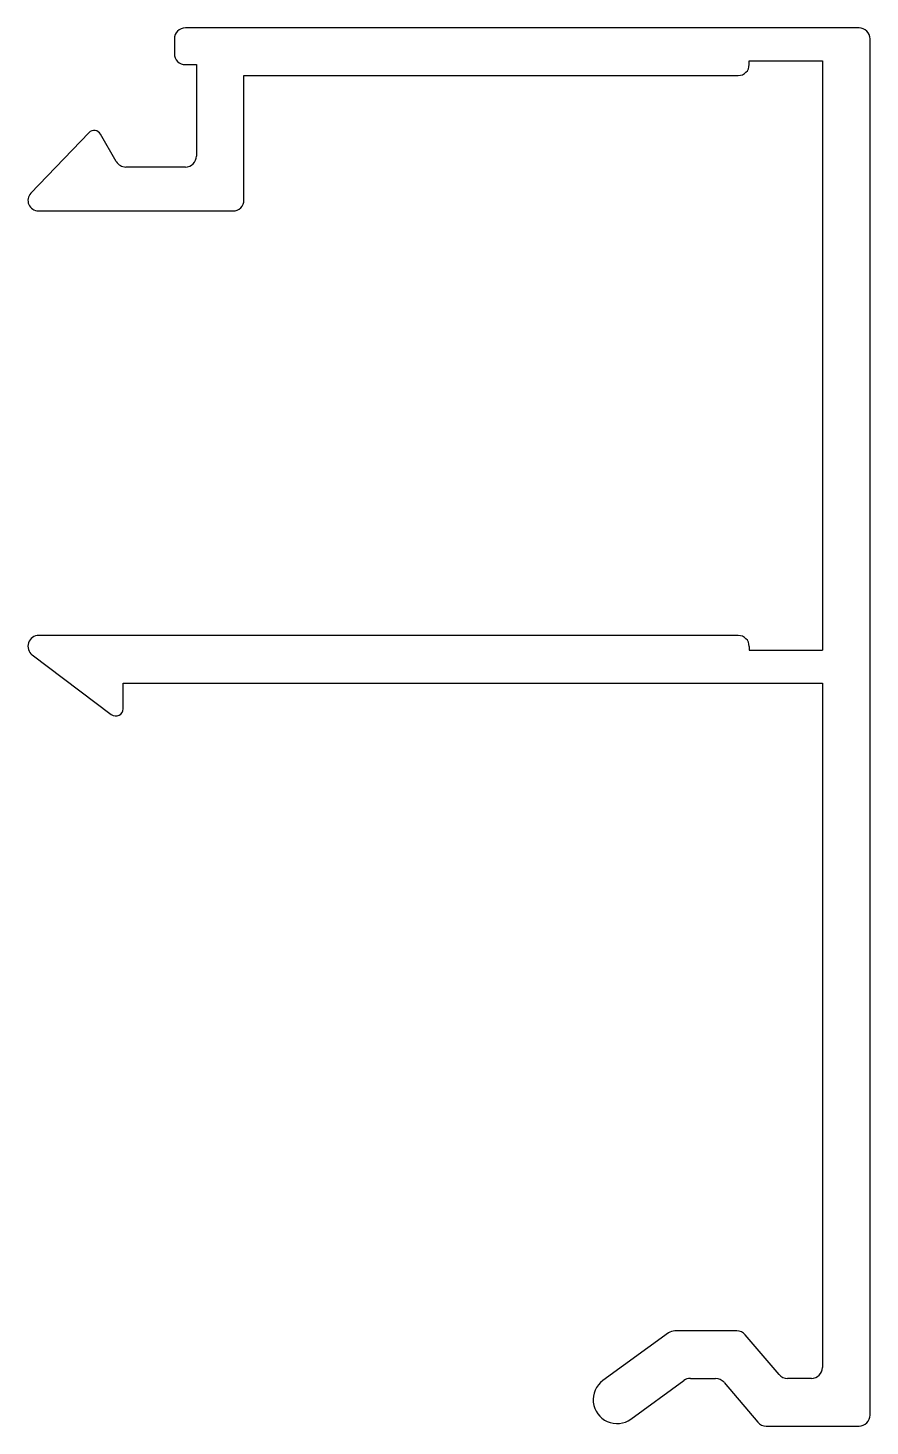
# Model space of a CAD drawing. Extents: x 342.7 to 365.7, y 863.5 to 901.7.
import ezdxf

# ---------------------------------------------------------------- set-up
doc = ezdxf.new("R2010")
doc.units = 0
doc.layers.add('OLCU', color=242, linetype='CONTINUOUS')

msp = doc.modelspace()

# ---------------------------------------------------------------- linework, layer by layer
at = {"layer": 'OLCU', "color": 0}
for p, q in [((365.354, 901.746), (346.954, 901.746)), ((346.654, 901.446), (346.654, 901.046)), ((365.654, 863.846), (365.654, 901.446)), ((362.354, 900.846), (364.354, 900.846)), ((362.354, 900.746), (362.354, 900.846)), ((364.354, 900.846), (364.354, 884.747)), ((346.954, 900.746), (347.254, 900.746)), ((347.254, 900.746), (347.254, 898.246)), ((348.554, 900.446), (362.054, 900.446)), ((348.554, 897.046), (348.554, 900.446)), ((344.317, 898.884), (342.733, 897.23)), ((345.067, 898.096), (344.637, 898.841)), ((346.954, 897.946), (345.327, 897.946)), ((342.94, 896.746), (348.254, 896.746)), ((362.054, 885.147), (342.953, 885.147)), ((362.354, 884.847), (362.354, 884.747)), ((362.354, 884.747), (364.354, 884.747)), ((342.768, 884.614), (344.93, 882.989)), ((345.254, 883.146), (345.254, 883.846)), ((345.254, 883.846), (364.354, 883.846)), ((364.354, 883.846), (364.354, 865.146)), ((360.148, 866.089), (358.36, 864.789)), ((362.015, 866.146), (360.324, 866.146)), ((363.169, 864.952), (362.243, 866.04)), ((359.124, 863.737), (360.57, 864.789)), ((360.747, 864.846), (361.437, 864.846)), ((361.666, 864.74), (362.591, 863.652)), ((364.054, 864.846), (363.397, 864.846)), ((362.82, 863.546), (365.354, 863.546))]:
    msp.add_line(p, q, dxfattribs=at)
for centre, radius, start, end in [((346.954, 901.446), 0.3, 90, 180), ((365.354, 901.446), 0.3, 0, 90), ((346.954, 901.046), 0.3, 180, 270), ((362.054, 900.746), 0.3, 270, 0), ((344.461, 898.746), 0.2, 28.3849, 136.2603), ((345.327, 898.246), 0.3, 210, 270), ((346.954, 898.246), 0.3, 270, 0), ((342.94, 897.032), 0.286, 136.2603, 270), ((348.254, 897.046), 0.3, 270, 0), ((342.953, 884.848), 0.299, 90, 231.7681), ((362.054, 884.847), 0.3, 360, 90), ((345.054, 883.146), 0.2, 231.7681, 0), ((360.324, 865.846), 0.3, 90, 126.0158), ((362.015, 865.846), 0.3, 40.3676, 90), ((363.397, 865.146), 0.3, 220.3676, 270), ((364.054, 865.146), 0.3, 270, 0), ((358.742, 864.263), 0.65, 126.0158, 306.0158), ((360.747, 864.546), 0.3, 90, 126.0158), ((361.437, 864.546), 0.3, 40.3645, 90), ((365.354, 863.846), 0.3, 270, 0), ((362.82, 863.846), 0.3, 220.3645, 270)]:
    msp.add_arc(centre, radius, start, end, dxfattribs=at)

doc.saveas('drawing.dxf')
